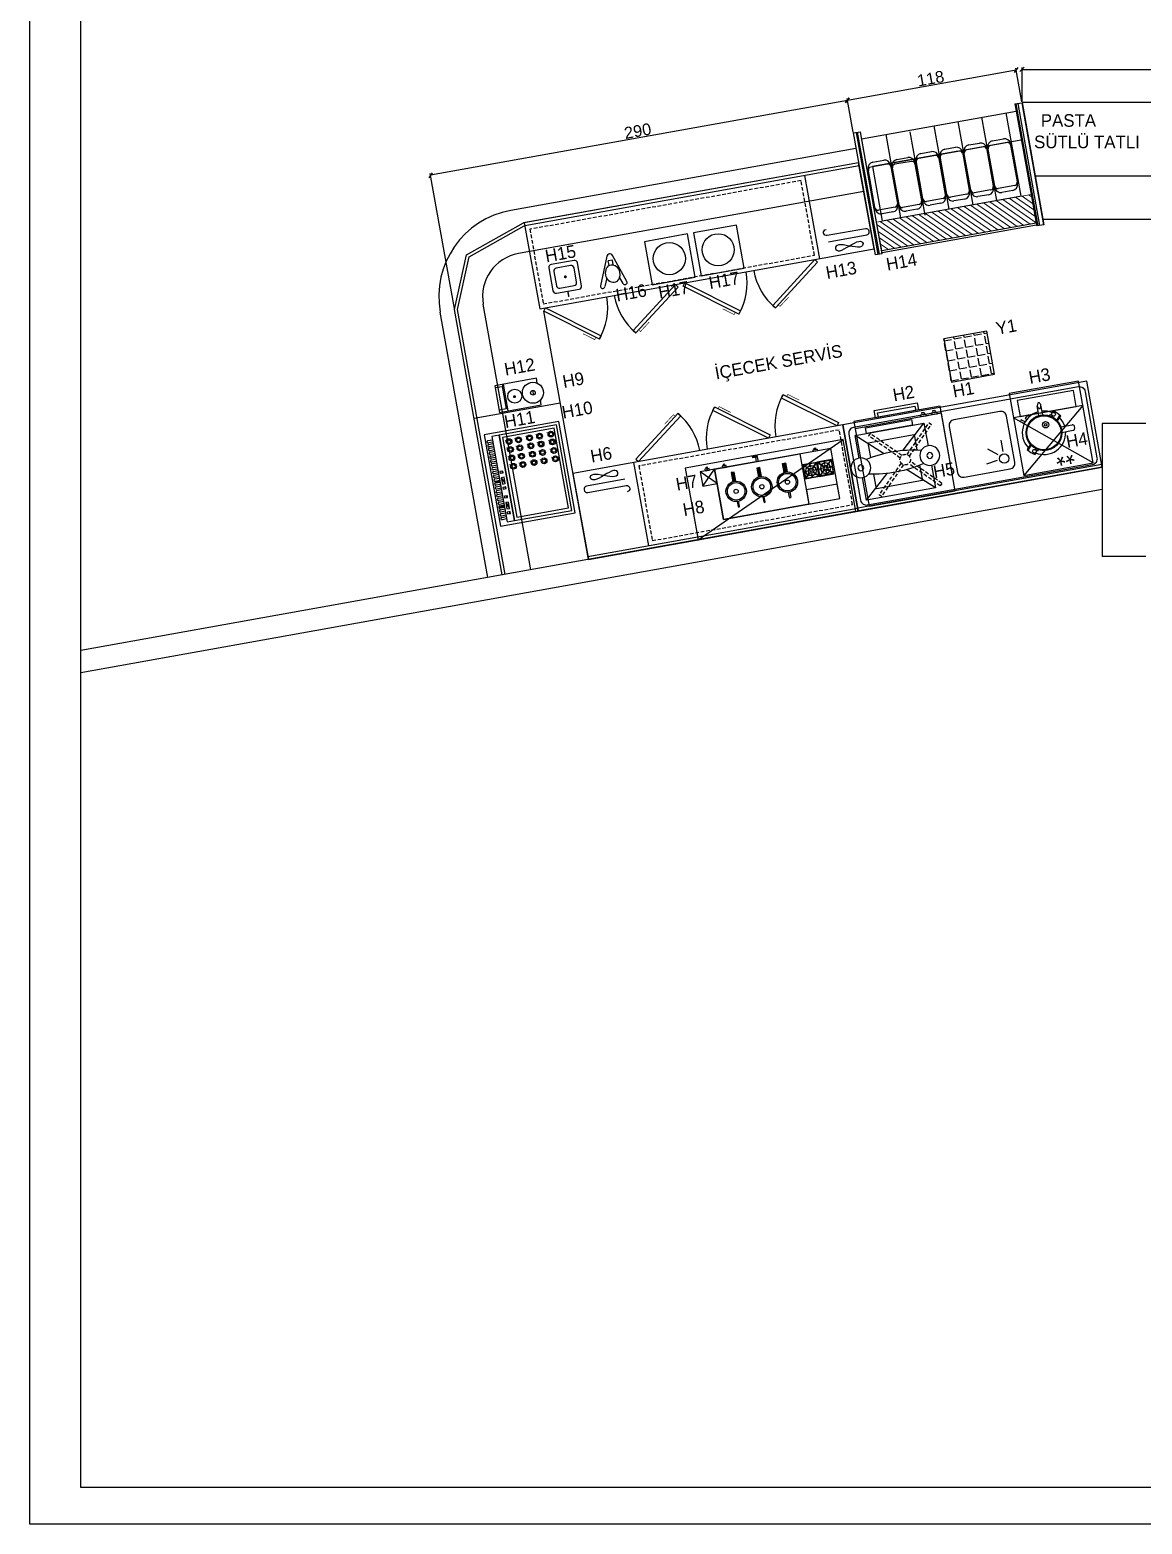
# Model space of a CAD drawing. Header units: millimetres. Extents: x 63882 to 85892, y -58394 to -53173.
# Drawn here: x 63882 to 64644, y -56094 to -55069 of the extents above; entities that cross this region are included whole.
import ezdxf
from ezdxf.enums import TextEntityAlignment as Align

# ---------------------------------------------------------------- set-up
doc = ezdxf.new("R2010")
doc.units = ezdxf.units.MM
doc.header["$LTSCALE"] = 5
doc.linetypes.add('DASHED', pattern=[0.75, 0.5, -0.25])
for name, color, linetype in [('CAM', 4, 'Continuous'), ('Kıtc-002 Çizgi', 7, 'Continuous'), ('MAK', 1, 'Continuous'), ('OLCU', 8, 'Continuous'), ('S2000-002 Çizgi', 7, 'Continuous'), ('S2000-025 Antet', 7, 'Continuous')]:
    doc.layers.add(name, color=color, linetype=linetype)
doc.layers.add('t_makine', color=177, linetype='Continuous', lineweight=18)
doc.styles.get("Standard").update_dxf_attribs({"font": 'arial.ttf'})
doc.styles.add('TAKSİM', font='GOTHIC.TTF', dxfattribs={"height": 20})
doc.dimstyles.new('OLCU50', dxfattribs={"dimtxt": 8, "dimasz": 3, "dimexe": 1.25, "dimexo": 0.625, "dimtad": 1, "dimdec": 0, "dimtxsty": 'Standard', "dimblk": 'OBLIQUE', "dimcen": 2.5, "dimclrd": 256, "dimclre": 251, "dimclrt": 25, "dimadec": 0, "dimazin": 0, "dimtfac": 1, "dimtdec": 0, "dimtmove": 0, "dimatfit": 3, "dimldrblk": 'OBLIQUE', "dimfxl": 1, "dimarcsym": 0})

# ---------------------------------------------------------------- blocks, each defined once
blk = doc.blocks.new('A$C521B02A0')
at = {"layer": 'S2000-002 Çizgi'}
blk.add_line((6.6, 10), (10.6, 10), dxfattribs=at)
for points in [[(0, 64), (0, 10), (60, 10), (60, 64)], [(0, 64), (0, 5), (60, 5), (60, 64)], [(3, 10), (6.6, 10), (6.6, 8.5), (3, 8.5)], [(4, 8.5), (5.4, 8.5), (5.4, 7.1), (4, 7.1)], [(10.6, 10), (14.3, 10), (14.3, 8.5), (10.6, 8.5)], [(11.6, 8.5), (13.1, 8.5), (13.1, 7.1), (11.6, 7.1)], [(45, 0), (15, 0), (15, 5), (45, 5)], [(43, 2), (17, 2), (17, 5), (43, 5)]]:
    blk.add_lwpolyline(points, close=True, dxfattribs=at)
at = {"layer": 'S2000-002 Çizgi', "linetype": 'DASHED'}
for points in [[(8.1, 57.4), (9.5, 58.8)], [(8.1, 57.4), (26.8, 38.7)], [(9.5, 58.8), (28.2, 40.1)], [(31.9, 40.2), (50.5, 58.8)], [(33.3, 38.8), (51.9, 57.4)], [(50.5, 58.8), (51.9, 57.4)], [(26.7, 35.1), (8.1, 16.4)], [(28.1, 33.6), (9.5, 15)], [(31.8, 33.7), (50.5, 15)], [(33.2, 35.2), (51.9, 16.4)], [(9.5, 15), (8.1, 16.4)], [(50.5, 15), (51.9, 16.4)]]:
    blk.add_lwpolyline(points, dxfattribs=at)
blk.add_circle((30, 36.9), 3.63, dxfattribs=at)
blk = doc.blocks.new('A$C284A1887')
at = {"layer": 'S2000-002 Çizgi'}
blk.add_line((0, 2), (188, 2), dxfattribs=at)
for points in [[(78.2, 87.8), (44.1, 62), (45.6, 60), (79.7, 85.8)], [(103.6, 87.7), (137.8, 62.1), (136.2, 60), (102, 85.6)], [(151.3, 87.7), (185.5, 62.1), (184, 60), (149.8, 85.6)], [(0, 60), (0, 0), (188, 0), (188, 60)], [(13.9, 57), (15.3, 56.8), (17, 56.3), (18.9, 55.7), (20.8, 55), (22.8, 54.2), (24.6, 53.6), (26.3, 53.1), (27.8, 53), (28.9, 53.1), (29.8, 53.6), (30.3, 54.2), (30.4, 55), (30.3, 55.7), (29.8, 56.3), (28.9, 56.8), (27.8, 57), (26.3, 56.8), (24.6, 56.3), (22.8, 55.7), (20.8, 55), (18.9, 54.2), (17, 53.6), (15.3, 53.1), (13.9, 53), (12.7, 53.1), (11.9, 53.6), (11.4, 54.2), (11.2, 55), (11.4, 55.7), (11.9, 56.3), (12.7, 56.8)]]:
    blk.add_lwpolyline(points, close=True, dxfattribs=at)
at = {"layer": 'S2000-002 Çizgi', "const_width": 0.428}
for points in [[(75.9, 86.1), (74.9, 87.4), (69.3, 83.2), (67.9, 82.1)], [(105.8, 86), (106.8, 87.3), (112.4, 83.1), (113.9, 82)], [(153.6, 86), (154.6, 87.3), (160.2, 83.1), (161.7, 82)]]:
    blk.add_lwpolyline(points, dxfattribs=at)
at = {"layer": 'S2000-002 Çizgi'}
blk.add_lwpolyline([(42.4, 2), (42.4, 60)], dxfattribs=at)
at = {"layer": 'S2000-002 Çizgi', "linetype": 'DASHED'}
blk.add_lwpolyline([(45.4, 5), (185, 5), (185, 57), (45.4, 57)], close=True, dxfattribs=at)
at = {"layer": 'S2000-002 Çizgi'}
for points in [[(34.4, 49.7), (7.7, 49.7, 1), (7.7, 45.3)], [(7.7, 45.3), (34.4, 45.3, -1), (34.4, 41)]]:
    blk.add_lwpolyline(points, format="xyb", dxfattribs=at)
for centre, start, end in [((45.6, 60), 0, 40.5092), ((136.2, 60), 139.755, 180), ((184, 60), 139.755, 180)]:
    blk.add_arc(centre, 42.7, start, end, dxfattribs=at)
blk = doc.blocks.new('A$C3C3A6592')
at = {"layer": 'S2000-002 Çizgi'}
for points in [[(0, 57), (48.3, 16.9)], [(0, 16.9), (48.3, 57)], [(0, 16.9), (48.3, 16.9)]]:
    blk.add_lwpolyline(points, dxfattribs=at)
for points in [[(0, 0), (48.3, 0), (48.3, 57), (0, 57)], [(4.6, 5.6), (43.7, 5.6), (43.7, 16.9), (4.6, 16.9)]]:
    blk.add_lwpolyline(points, close=True, dxfattribs=at)
blk.add_text('**', height=12, dxfattribs=at).set_placement((11.9, 43))
blk = doc.blocks.new('A$C664B4501')
at = {"layer": 'S2000-002 Çizgi'}
for p, q in [((31, 6.3), (35.4, 8.2)), ((48.3, 6.3), (52.6, 8.2))]:
    blk.add_line(p, q, dxfattribs=at)
for points in [[(0, 0), (63.5, 0), (63.5, 52), (0, 52)], [(2, 10), (61.5, 10), (61.5, 50), (2, 50)], [(4, 48), (4, 12), (59.5, 12), (59.5, 48)], [(2, 5), (61.5, 5), (61.5, 10), (2, 10)], [(26.6, 6.1), (27.8, 6.1), (27.8, 8.2), (26.6, 8.2)], [(31, 6.3), (35.4, 6.3), (35.4, 8.2), (31, 8.2)], [(37.7, 6.1), (38.8, 6.1), (38.8, 8.2), (37.7, 8.2)], [(43.8, 6.1), (45, 6.1), (45, 8.2), (43.8, 8.2)], [(48.3, 6.3), (52.6, 6.3), (52.6, 8.2), (48.3, 8.2)], [(54.9, 6.1), (56.1, 6.1), (56.1, 8.2), (54.9, 8.2)]]:
    blk.add_lwpolyline(points, close=True, dxfattribs=at)
for points, const_width in [([(6.5, 43.3), (5.9, 42.4)], 0.5), ([(11.9, 43.3), (11.3, 42.4)], 0.5), ([(17.9, 43.3), (17.3, 42.4)], 0.5), ([(23.6, 43.3), (23, 42.4)], 0.5), ([(6.5, 35.4), (5.9, 34.5)], 0.5), ([(11.9, 35.4), (11.3, 34.5)], 0.5), ([(17.9, 35.4), (17.3, 34.5)], 0.5), ([(23.6, 35.4), (23, 34.5)], 0.5), ([(6.5, 28.5), (5.9, 27.6)], 0.5), ([(6.5, 20.7), (5.9, 19.8)], 0.5), ([(11.9, 28.5), (11.3, 27.6)], 0.5), ([(11.9, 20.7), (11.3, 19.8)], 0.5), ([(17.9, 28.5), (17.3, 27.6)], 0.5), ([(17.9, 20.7), (17.3, 19.8)], 0.5), ([(23.6, 28.5), (23, 27.6)], 0.5), ([(23.6, 20.7), (23, 19.8)], 0.5), ([(6.5, 14.1), (5.9, 13.2)], 0.5), ([(11.9, 14.1), (11.3, 13.2)], 0.5), ([(17.9, 14.1), (17.3, 13.2)], 0.5), ([(23.6, 14.1), (23, 13.2)], 0.5), ([(26.6, 7.5), (27.8, 7.5)], 0.5), ([(33.2, 5), (33.2, 1.5)], 1), ([(37.7, 7.5), (38.8, 7.5)], 0.5), ([(43.8, 7.5), (45, 7.5)], 0.5), ([(50.5, 5), (50.5, 1.5)], 1), ([(54.9, 7.5), (56.1, 7.5)], 0.5)]:
    blk.add_lwpolyline(points, dxfattribs=dict(at, const_width=const_width))
for points in [[(4.3, 1.8), (4.3, 5)], [(5.9, 5), (5.9, 1.8)], [(6.9, 1.8), (6.9, 5)], [(8.6, 5), (8.6, 1.8)], [(9.6, 1.8), (9.6, 5)], [(11.3, 5), (11.3, 1.8)], [(12.3, 1.8), (12.3, 5)], [(14, 5), (14, 1.8)], [(15, 1.8), (15, 5)], [(16.6, 5), (16.6, 1.8)], [(17.6, 1.8), (17.6, 5)], [(19.3, 5), (19.3, 1.8)], [(20.3, 1.8), (20.3, 5)], [(22, 5), (22, 1.8)], [(23, 1.8), (23, 5)], [(24.7, 5), (24.7, 1.8)], [(25.7, 1.8), (25.7, 5)], [(27.3, 5), (27.3, 1.8)], [(28.3, 1.8), (28.3, 5)], [(30, 5), (30, 1.8)], [(31, 1.8), (31, 5)], [(32.7, 5), (32.7, 1.8)], [(33.7, 1.8), (33.7, 5)], [(35.4, 5), (35.4, 1.8)], [(36.4, 1.8), (36.4, 5)], [(38, 5), (38, 1.8)], [(39, 1.8), (39, 5)], [(40.7, 5), (40.7, 1.8)], [(41.7, 1.8), (41.7, 5)], [(43.4, 5), (43.4, 1.8)], [(44.4, 1.8), (44.4, 5)], [(46.1, 5), (46.1, 1.8)], [(47.1, 1.8), (47.1, 5)], [(48.7, 5), (48.7, 1.8)], [(49.7, 1.8), (49.7, 5)], [(51.4, 5), (51.4, 1.8)], [(52.4, 1.8), (52.4, 5)], [(54.1, 5), (54.1, 1.8)], [(55.1, 1.8), (55.1, 5)], [(56.8, 5), (56.8, 1.8)], [(57.8, 1.8), (57.8, 5)], [(59.4, 5), (59.4, 1.8)]]:
    blk.add_lwpolyline(points, dxfattribs=at)
for centre, radius in [((7.5, 45.1), 1.98), ((7.5, 45.1), 1.24), ((13, 45.1), 1.98), ((13, 45.1), 1.24), ((18.9, 45.1), 1.98), ((18.9, 45.1), 1.24), ((24.7, 45.1), 1.98), ((24.7, 45.1), 1.24), ((7.5, 37.2), 1.98), ((7.5, 30.2), 1.98), ((7.5, 37.2), 1.24), ((7.5, 30.2), 1.24), ((13, 37.2), 1.98), ((13, 30.2), 1.98), ((13, 37.2), 1.24), ((13, 30.2), 1.24), ((18.9, 37.2), 1.98), ((18.9, 30.2), 1.98), ((18.9, 37.2), 1.24), ((18.9, 30.2), 1.24), ((24.7, 37.2), 1.98), ((24.7, 30.2), 1.98), ((24.7, 37.2), 1.24), ((24.7, 30.2), 1.24), ((7.5, 22.5), 1.98), ((7.5, 22.5), 1.24), ((13, 22.5), 1.98), ((13, 22.5), 1.24), ((18.9, 22.5), 1.98), ((18.9, 22.5), 1.24), ((24.7, 22.5), 1.98), ((24.7, 22.5), 1.24), ((7.5, 15.9), 1.98), ((7.5, 15.9), 1.24), ((13, 15.9), 1.98), ((13, 15.9), 1.24), ((18.9, 15.9), 1.98), ((18.9, 15.9), 1.24), ((24.7, 15.9), 1.98), ((24.7, 15.9), 1.24)]:
    blk.add_circle(centre, radius, dxfattribs=at)
for centre in [(5.1, 1.8), (7.8, 1.8), (10.4, 1.8), (13.1, 1.8), (15.8, 1.8), (18.5, 1.8), (21.1, 1.8), (23.8, 1.8), (26.5, 1.8), (29.2, 1.8), (31.8, 1.8), (34.5, 1.8), (37.2, 1.8), (39.9, 1.8), (42.5, 1.8), (45.2, 1.8), (47.9, 1.8), (50.6, 1.8), (53.2, 1.8), (55.9, 1.8), (58.6, 1.8)]:
    blk.add_arc(centre, 0.837, 180, 0, dxfattribs=at)
blk = doc.blocks.new('A$C0D0247C1')
at = {"layer": 'Kıtc-002 Çizgi'}
for points in [[(2, 0), (18, 0, 0.414214), (20, 2), (20, 18, 0.414214), (18, 20), (2, 20, 0.414214), (0, 18), (0, 2, 0.414214)], [(5, 3), (15, 3, 0.414214), (17, 5), (17, 15, 0.414214), (15, 17), (5, 17, 0.414214), (3, 15), (3, 5, 0.414214)]]:
    blk.add_lwpolyline(points, format="xyb", close=True, dxfattribs=at)
at = {"layer": 'Kıtc-002 Çizgi', "const_width": 1}
blk.add_lwpolyline([(9.5, 10.1, 1), (10.5, 10.1, 1)], format="xyb", close=True, dxfattribs=at)
blk.add_lwpolyline([(20, 10), (23.9, 10)], dxfattribs=at)
blk = doc.blocks.new('A$C2B7B2AEF')
at = {"layer": 'S2000-002 Çizgi'}
for p, q in [((7.9, 31.5), (5.1, 34.2)), ((8.5, 31.8), (5.6, 34.6)), ((23.4, 33.5), (25.1, 35.8)), ((24.4, 32.7), (26.1, 35)), ((26.1, 35.4), (25.6, 35.8)), ((25.7, 31.4), (26.7, 32.2)), ((1.5, 29.6), (1.2, 29.9)), ((2.5, 30.7), (1.5, 29.6)), ((4.4, 29.1), (3.4, 27.8)), ((4, 27.2), (3.4, 27.8)), ((27.1, 22.6), (33.7, 22.6)), ((27.6, 28.9), (28.7, 29.7)), ((21.2, 10.7), (24.1, 8)), ((21.8, 11.1), (24.6, 8.4)), ((25.3, 13.5), (26.3, 14.8)), ((25.6, 15.4), (26.3, 14.8)), ((27.1, 20), (33.7, 20)), ((27.2, 11.9), (28.1, 13)), ((28.1, 13), (28.5, 12.6)), ((12.9, 9.1), (12.9, 1.3)), ((14.2, 0), (15.5, 0)), ((16.8, 9.1), (16.8, 1.3))]:
    blk.add_line(p, q, dxfattribs=at)
for centre, radius in [((3.5, 30), 1.28), ((14.8, 21.3), 12.3), ((14.8, 21.3), 11.7), ((20, 19.2), 2.18), ((20, 19.2), 0.896), ((26.1, 12.6), 1.28)]:
    blk.add_circle(centre, radius, dxfattribs=at)
for centre, radius, start, end in [((14.8, 21.3), 16.2, 124.8183, 147.6606), ((14.8, 21.3), 14.9, 4.9348, 123.8208), ((25.4, 35.6), 0.32, 52.57, 142.57), ((25.9, 35.2), 0.32, 322.57, 52.57), ((14.8, 21.3), 16.2, 31.2104, 42.5747), ((14.8, 21.3), 14.9, 146.7276, 262.5863), ((32.3, 21.3), 0.64, 129.4184, 230.5816), ((34.2, 19), 3.62, 98.2247, 129.4184), ((34.2, 23.6), 3.62, 230.5816, 261.7753), ((33.2, 19), 3.62, 50.5816, 81.7753), ((33.2, 23.6), 3.62, 278.2247, 309.4184), ((35.1, 21.3), 0.64, 309.4184, 50.5816), ((14.8, 21.3), 16.2, 304.8183, 327.6606), ((14.8, 21.3), 14.9, 326.7276, 355.0652), ((14.2, 1.3), 1.28, 180, 270), ((15.5, 1.3), 1.28, 270, 0), ((14.8, 21.3), 14.9, 277.4137, 303.8208)]:
    blk.add_arc(centre, radius, start, end, dxfattribs=at)
blk = doc.blocks.new('A$C7D36761A')
at = {"layer": 'S2000-002 Çizgi'}
for points in [[(2.8, 21.4), (4.5, 16.8, 0.691141)], [(0, 20.5), (6.6, 1.2, 0.691141), (10.4, 1.1), (18.3, 20.3)]]:
    blk.add_lwpolyline(points, format="xyb", dxfattribs=at)
for points in [[(13.1, 15.7), (15.5, 21.4)], [(7.1, 7.7), (7.1, 4.4)], [(7.1, 4.4), (10.1, 4.4)], [(10.1, 7.7), (10.1, 4.4)]]:
    blk.add_lwpolyline(points, dxfattribs=at)
for centre, start, end in [((1.4, 21), 18.9768, 198.9768), ((16.9, 20.9), 337.5765, 157.5765)]:
    blk.add_arc(centre, 1.5, start, end, dxfattribs=at)
blk.add_ellipse((8.6, 13.6), major_axis=(0, -6.18), ratio=0.781319, dxfattribs=at)
blk = doc.blocks.new('A$C1C4536AD')
at = {"layer": 'S2000-002 Çizgi'}
for points in [[(0, 29), (0, 0), (18.5, 0)], [(3.4, 29), (0, 29), (0, 26.8)], [(7.8, 24.8), (10.9, 24.9)], [(18.5, 26.9), (18.5, 29), (15.2, 29)], [(18.5, 0), (18.5, 29)], [(0, 5.8), (18.5, 5.8)], [(1.3, 0), (1.3, 4.8), (17, 4.8), (17, 0)]]:
    blk.add_lwpolyline(points, dxfattribs=at)
at = {"layer": 'S2000-002 Çizgi', "const_width": 1}
blk.add_lwpolyline([(9.2, 12, 1), (10.2, 12, 1)], format="xyb", close=True, dxfattribs=at)
at = {"layer": 'S2000-002 Çizgi'}
blk.add_lwpolyline([(0.3, 5.2), (1.3, 5.2), (1.3, 5.8), (0.3, 5.8)], close=True, dxfattribs=at)
for centre, radius in [((9.3, 24.9), 7.2), ((9.3, 24.9), 1.6), ((9.4, 12.2), 4.82)]:
    blk.add_circle(centre, radius, dxfattribs=at)
blk = doc.blocks.new('A$C0A5F233F')
at = {"layer": 'S2000-002 Çizgi'}
blk.add_lwpolyline([(0, 29.5), (5.3, 0), (34.8, 5.3), (29.5, 34.8), (0, 29.5)], dxfattribs=at)
blk.add_circle((17, 17.9), 11, dxfattribs=at)
blk = doc.blocks.new('A$C451D4DAD')
at = {"layer": 'S2000-002 Çizgi', "extrusion": (0, 0, -1)}
for p, q in [((6.8, 49), (54.8, 49)), ((6.8, 49), (24.1, 33.2)), ((6.8, 33.3), (6.8, 49)), ((14.8, 42.5), (46.8, 42.5)), ((14.8, 31.8), (14.8, 42.5)), ((54.8, 49), (37.7, 33.4)), ((46.8, 42.5), (46.8, 32.3)), ((54.8, 49), (54.8, 33.3)), ((14.8, 10.5), (14.8, 21.2)), ((46.8, 20.7), (46.8, 10.5)), ((24.1, 19.8), (6.8, 4)), ((6.8, 4), (6.8, 19.7)), ((46.8, 10.5), (14.8, 10.5)), ((37.7, 19.6), (54.8, 4)), ((54.8, 19.7), (54.8, 4)), ((54.8, 4), (6.8, 4)), ((14.8, 4), (46.8, 4)), ((14.8, 0), (14.8, 4)), ((46.8, 0), (14.8, 0)), ((46.8, 4), (46.8, 0))]:
    blk.add_line(p, q, dxfattribs=at)
for centre, radius in [((-6.8, 26.5), 6.8), ((-54.8, 26.5), 6.8), ((-6.8, 26.5), 2), ((-54.8, 26.5), 2)]:
    blk.add_circle(centre, radius, dxfattribs=at)
for centre, start, end in [((-32.1, -51.4), 76.1597, 102.3998), ((-32.1, 104.4), 257.6002, 283.8403)]:
    blk.add_arc(centre, 85, start, end, dxfattribs=at)
blk = doc.blocks.new('A$C2B3414BB')
at = {"layer": 'OLCU'}
for p, q in [((0, 4), (0, 11.6)), ((3, 13.6), (3, 2)), ((4, 15.6), (32, 15.6)), ((33, 13.6), (33, 2)), ((36, 11.6), (36, 4)), ((32, 0), (4, 0))]:
    blk.add_line(p, q, dxfattribs=at)
for centre, radius, start, end in [((4, 11.6), 4, 90, 180), ((5, 13.6), 2, 90, 180), ((31, 13.6), 2, 0, 90), ((32, 11.6), 4, 0, 90), ((4, 4), 4, 180, 270), ((5, 2), 2, 180, 270), ((31, 2), 2, 270, 0), ((32, 4), 4, 270, 0)]:
    blk.add_arc(centre, radius, start, end, dxfattribs=at)
blk = doc.blocks.new('A$C0F906DE9')
at = {"layer": 't_makine'}
h = blk.add_hatch(dxfattribs=at)
h.set_pattern_fill('ANSI31', color=0, angle=450, style=0)
h.set_pattern_definition([(135, (9778.302, -38781.8862), (-2.24506403, -2.24506403), [])])
h.paths.add_polyline_path([(112.6, 22), (112.6, 2), (5, 2), (5, 22)])
at = {"color": 0}
for p, q in [((0, 85), (0, 0)), ((113.6, 0), (113.6, 85)), ((117.6, 85), (117.6, 0)), ((117.6, 85), (117.6, 69)), ((117.6, 0), (117.6, 82)), ((22, 22), (22, 80)), ((38.6, 20.9), (38.6, 78.9)), ((55.5, 22), (55.5, 80)), ((72.2, 22), (72.2, 80)), ((88.8, 22), (88.8, 80)), ((105.8, 22), (105.8, 80)), ((105.8, 22), (105.8, 80))]:
    blk.add_line(p, q, dxfattribs=at)
at = {"layer": 'CAM', "color": 0}
for p, q in [((3, 0), (3, 85)), ((5, 0), (5, 85)), ((112.6, 85), (112.6, 0)), ((114.6, 85), (114.6, 0)), ((112.6, 2), (5, 2))]:
    blk.add_line(p, q, dxfattribs=at)
at = {"layer": 'MAK', "color": 0}
for p, q in [((0, 85), (5, 85)), ((0, 85), (0, 0)), ((2, 85), (2, 0)), ((112.6, 85), (117.6, 85)), ((117.6, 82), (117.6, 0)), ((5, 80), (112.6, 80)), ((8.9, 60), (113.6, 60)), ((5, 0), (0, 0)), ((112.6, 0.5), (5, 0.5)), ((117.6, 0), (112.6, 0))]:
    blk.add_line(p, q, dxfattribs=at)
at = {"layer": 'OLCU', "color": 0}
for p, q in [((5, 0), (5, 82)), ((68.7, 60), (8.9, 60)), ((8.9, 60), (8.9, 22)), ((104.7, 22), (8.9, 22))]:
    blk.add_line(p, q, dxfattribs=at)
at = {"layer": 't_makine', "color": 0, "extrusion": (5.76607e-07, 1.9077e-12, 1)}
blk.add_line((69.4, 22), (7.3, 22), dxfattribs=at)
at = {"layer": 't_makine', "color": 0}
blk.add_lwpolyline([(112.6, 22), (112.6, 2), (5, 2), (5, 22)], close=True, dxfattribs=at)
at = {"color": 0, "rotation": 270.0000000045857}
for p in [(5.7, 62.9), (22.3, 61.8), (39.1, 62.9), (55.8, 62.9), (72.5, 62.9), (89.1, 62.9)]:
    blk.add_blockref('A$C2B3414BB', p, dxfattribs=at)
blk = doc.blocks.new('A$C08847F1B')
at = {"layer": 'S2000-002 Çizgi'}
blk.add_lwpolyline([(0, 30.6), (30.6, 30.6), (30.6, 0), (0, 0), (0, 30.6)], dxfattribs=at)
blk.add_lwpolyline([(15.5, 29.5), (15.5, 23.4, -0.414214), (15.3, 23.2), (15.2, 23.2, -0.414214), (15, 23.4), (15, 29.5), (2.7, 29.5, 0.668179), (2.3, 28.6), (10.8, 20.1, -0.810443), (10.4, 19.8), (1.6, 28.6, 0.668179), (1, 28.4), (1, 15.5), (7.1, 15.5, -0.414214), (7.3, 15.3), (7.3, 15.2, -0.414214), (7.1, 15), (1, 15), (1, 2.7, 0.668179), (1.9, 2.3), (10.4, 10.8, -0.810443), (10.8, 10.4), (2, 1.6, 0.668179), (2.2, 1), (15, 1), (15, 7.1, -0.414214), (15.2, 7.3), (15.3, 7.3, -0.414214), (15.5, 7.1), (15.5, 1), (27.9, 1, 0.668179), (28.3, 1.9), (19.8, 10.4, -0.810443), (20.2, 10.8), (29, 2, 0.668179), (29.5, 2.2), (29.5, 15), (23.4, 15, -0.414214), (23.2, 15.2), (23.2, 15.3, -0.414214), (23.4, 15.5), (29.5, 15.5), (29.5, 28.4, 0.668179), (29, 28.6), (20.2, 19.8, -0.810443), (19.8, 20.1), (28.3, 28.6, 0.668179), (27.9, 29.5)], format="xyb", close=True, dxfattribs=at)
for radius in [10.8, 5.66, 2.6]:
    blk.add_circle((15.3, 15.8), radius, dxfattribs=at)
blk = doc.blocks.new('A$C0AAB4699')
at = {"layer": 'S2000-002 Çizgi'}
for points in [[(34.4, 14.8, -0.072213), (32.4, 14.8), (32.4, 8.5), (34.4, 8.5)], [(50.2, 8.5), (52.3, 8.5), (52.3, 14.8, -0.072213), (50.2, 14.8)], [(68.1, 8.5), (70.1, 8.5), (70.1, 14.8, -0.072213), (68.1, 14.8)]]:
    blk.add_hatch(color=256, dxfattribs=at).paths.add_polyline_path(points)
for p, q in [((81, 14.2), (91, 4.2)), ((91, 14.2), (81, 4.2))]:
    blk.add_line(p, q, dxfattribs=at)
for points in [[(0, 4.2), (81, 4.2), (81, 39.2), (0, 39.2)], [(0, 29.2), (21.5, 29.2), (21.5, 39.2), (0, 39.2)], [(81, 4.2), (21.5, 4.2), (21.5, 39.2), (81, 39.2)], [(81, 4.2), (91, 4.2), (91, 14.2), (81, 14.2)], [(9.3, 4.2), (12.2, 4.2), (12.2, 3), (9.3, 3)], [(10.2, 3), (11.3, 3), (11.3, 1.9), (10.2, 1.9)], [(53.8, 0.2), (51.2, 0.4), (51.2, 1), (53.8, 1.2)], [(75.5, 4.2), (72.6, 4.2), (72.6, 3), (75.5, 3)], [(74.7, 3), (73.5, 3), (73.5, 1.9), (74.7, 1.9)], [(87.5, 4.2), (84.5, 4.2), (84.5, 3), (87.5, 3)], [(86.6, 3), (85.4, 3), (85.4, 1.9), (86.6, 1.9)]]:
    blk.add_lwpolyline(points, close=True, dxfattribs=at)
for points in [[(32.9, 28.7), (32.9, 32.2)], [(33.8, 32.2), (33.8, 28.7)], [(50.8, 32.2), (50.8, 28.7)], [(51.7, 28.7), (51.7, 32.2)], [(68.7, 32.2), (68.7, 28.7)], [(69.6, 28.7), (69.6, 32.2)], [(34.4, 14.8), (34.4, 8.5), (32.4, 8.5), (32.4, 14.8)], [(50.2, 14.8), (50.2, 8.5), (52.3, 8.5), (52.3, 14.8)], [(68.1, 14.8), (68.1, 8.5), (70.1, 8.5), (70.1, 14.8)], [(51.8, 0), (50.7, 0), (50.7, 4.2)], [(51.8, 4.2), (51.8, 1.1)], [(51.8, 0.4), (51.8, 0)]]:
    blk.add_lwpolyline(points, dxfattribs=at)
for centre, radius in [((33.4, 21.7), 7), ((33.4, 21.7), 6), ((33.4, 21.7), 1.45), ((51.2, 21.7), 7), ((51.2, 21.7), 6), ((51.2, 21.7), 1.45), ((69.1, 21.7), 7), ((69.1, 21.7), 6), ((69.1, 21.7), 1.45)]:
    blk.add_circle(centre, radius, dxfattribs=at)
for centre in [(33.4, 32.2), (51.2, 32.2), (69.1, 32.2)]:
    blk.add_arc(centre, 0.438, 0, 180, dxfattribs=at)
at = {"layer": 'S2000-002 Çizgi', "yscale": 0.3284582400001454}
for xscale, zscale in [(-0.3284582400001454, 0.3284582400000002), (0.3284582400001454, 0.3284582400001454)]:
    blk.add_blockref('A$C08847F1B', (11, 11.7), dxfattribs=dict(at, xscale=xscale, zscale=zscale))
blk = doc.blocks.new('_Oblique')
at = {"color": 0, "linetype": 'ByBlock', "lineweight": -2}
blk.add_line((-0.5, -0.5), (0.5, 0.5), dxfattribs=at)
blk = doc.blocks.new('*D184')
at = {"color": 251, "lineweight": -2, "ltscale": 5, "transparency": 16777216}
for p, q in [((64562, -55118.3), (64562, -55094.9)), ((64762, -55118.3), (64762, -55094.9))]:
    blk.add_line(p, q, dxfattribs=at)
at = {"lineweight": -2, "ltscale": 5, "transparency": 16777216}
blk.add_line((64562, -55096.1), (64762, -55096.1), dxfattribs=at)
at = {"layer": 'Defpoints', "color": 0, "ltscale": 5, "transparency": 16777216}
for p in [(64762, -55096.1), (64562, -55118.9), (64762, -55118.9)]:
    blk.add_point(p, dxfattribs=at)
at = {"lineweight": -2, "ltscale": 5, "transparency": 16777216, "xscale": 3, "yscale": 3, "zscale": 3, "rotation": 180}
blk.add_blockref('_Oblique', (64562, -55096.1), dxfattribs=at)
at = {"lineweight": -2, "ltscale": 5, "transparency": 16777216, "xscale": 3, "yscale": 3, "zscale": 3}
blk.add_blockref('_Oblique', (64762, -55096.1), dxfattribs=at)
at = {"color": 25, "ltscale": 5, "transparency": 16777216, "insert": (64662, -55091.4), "char_height": 8, "attachment_point": 5}
blk.add_mtext('200', dxfattribs=at)
blk = doc.blocks.new('A$C0E292345')
at = {"layer": 'S2000-002 Çizgi'}
blk.add_line((233, 85.8), (0, 85.8), dxfattribs=at)
for points in [[(233, 27.8), (233, 87.8), (0, 87.8), (0, 27.8)], [(223.6, 30.8), (222.1, 31), (220.4, 31.5), (218.5, 32.1), (216.6, 32.8), (214.6, 33.6), (212.8, 34.2), (211.1, 34.7), (209.6, 34.8), (208.5, 34.7), (207.7, 34.2), (207.2, 33.6), (207, 32.8), (207.2, 32.1), (207.7, 31.5), (208.5, 31), (209.6, 30.8), (211.1, 31), (212.8, 31.5), (214.6, 32.1), (216.6, 32.8), (218.5, 33.6), (220.4, 34.2), (222.1, 34.7), (223.6, 34.8), (224.7, 34.7), (225.5, 34.2), (226, 33.6), (226.2, 32.8), (226, 32.1), (225.5, 31.5), (224.7, 31)], [(36.7, 0.2), (2.5, 25.8), (4, 27.8), (38.2, 2.2)], [(62.1, 0), (96.2, 25.8), (94.6, 27.8), (60.5, 2)], [(133.9, 0.2), (99.6, 25.8), (101.2, 27.8), (135.4, 2.2)], [(159.2, 0), (193.3, 25.8), (191.8, 27.8), (157.7, 2)]]:
    blk.add_lwpolyline(points, close=True, dxfattribs=at)
at = {"layer": 'S2000-002 Çizgi', "linetype": 'DASHED'}
blk.add_lwpolyline([(192, 82.8), (3, 82.8), (3, 30.8), (192, 30.8)], close=True, dxfattribs=at)
at = {"layer": 'S2000-002 Çizgi'}
blk.add_lwpolyline([(195, 85.8), (195, 27.8)], dxfattribs=at)
for points in [[(229.7, 42.5), (203, 42.5, -1), (203, 46.8)], [(203, 38.2), (229.7, 38.2, 1), (229.7, 42.5)]]:
    blk.add_lwpolyline(points, format="xyb", dxfattribs=at)
at = {"layer": 'S2000-002 Çizgi', "const_width": 0.428}
for points in [[(34.4, 1.8), (33.4, 0.5), (27.8, 4.7), (26.3, 5.8)], [(64.3, 1.7), (65.3, 0.4), (70.9, 4.6), (72.4, 5.7)], [(131.6, 1.8), (130.6, 0.5), (125, 4.7), (123.5, 5.8)], [(161.5, 1.7), (162.5, 0.4), (168.1, 4.6), (169.6, 5.7)]]:
    blk.add_lwpolyline(points, dxfattribs=at)
at = {"layer": 'S2000-002 Çizgi'}
for centre, start, end in [((4, 27.8), 319.755, 0), ((94.6, 27.8), 180, 220.5092), ((101.2, 27.8), 319.755, 0), ((191.8, 27.8), 180, 220.5092)]:
    blk.add_arc(centre, 42.7, start, end, dxfattribs=at)
blk = doc.blocks.new('*D196')
at = {"lineweight": -2, "ltscale": 5, "transparency": 16777216}
blk.add_line((64558, -55096.6), (64442.2, -55117.4), dxfattribs=at)
at = {"color": 251, "lineweight": -2, "ltscale": 5, "transparency": 16777216}
for p, q in [((64561.9, -55118.3), (64557.7, -55095.4)), ((64446.1, -55139.1), (64442, -55116.2))]:
    blk.add_line(p, q, dxfattribs=at)
at = {"layer": 'Defpoints', "color": 0, "ltscale": 5, "transparency": 16777216}
for p in [(64442.2, -55117.4), (64562, -55118.9), (64446.2, -55139.7)]:
    blk.add_point(p, dxfattribs=at)
at = {"lineweight": -2, "ltscale": 5, "transparency": 16777216, "xscale": 3, "yscale": 3, "zscale": 3}
for p, rotation in [((64558, -55096.6), 10.17551084302995), ((64442.2, -55117.4), 190.17551084303)]:
    blk.add_blockref('_Oblique', p, dxfattribs=dict(at, rotation=rotation))
at = {"color": 25, "ltscale": 5, "transparency": 16777216, "insert": (64499.3, -55102.4), "char_height": 8, "attachment_point": 5, "rotation": 10.1755}
blk.add_mtext('118', dxfattribs=at)
blk = doc.blocks.new('*D197')
at = {"lineweight": -2, "ltscale": 5, "transparency": 16777216}
blk.add_line((64442.2, -55117.4), (64156.3, -55168.7), dxfattribs=at)
at = {"color": 251, "lineweight": -2, "ltscale": 5, "transparency": 16777216}
for p, q in [((64446.1, -55139.1), (64442, -55116.2)), ((64172.7, -55260.1), (64156.1, -55167.5))]:
    blk.add_line(p, q, dxfattribs=at)
at = {"layer": 'Defpoints', "color": 0, "ltscale": 5, "transparency": 16777216}
for p in [(64446.2, -55139.7), (64156.3, -55168.7), (64172.8, -55260.7)]:
    blk.add_point(p, dxfattribs=at)
at = {"lineweight": -2, "ltscale": 5, "transparency": 16777216, "xscale": 3, "yscale": 3, "zscale": 3}
for p, rotation in [((64442.2, -55117.4), 10.17551084302995), ((64156.3, -55168.7), 190.17551084303)]:
    blk.add_blockref('_Oblique', p, dxfattribs=dict(at, rotation=rotation))
at = {"color": 25, "ltscale": 5, "transparency": 16777216, "insert": (64298.4, -55138.4), "char_height": 8, "attachment_point": 5, "rotation": 10.1755}
blk.add_mtext('290', dxfattribs=at)

msp = doc.modelspace()

# ---------------------------------------------------------------- hatches: boundary and pattern name
h = msp.add_hatch()
h.set_pattern_fill('ANGLE', color=256, angle=10.1755)
h.set_pattern_definition([(10.175511, (-8214.343, -16394.825), (-1.2339985, 6.8751344), [5.08, -1.905]), (100.175511, (-8214.343, -16394.825), (-6.8751344, -1.2339985), [5.08, -1.905])])
h.paths.add_polyline_path([(64543.1, -55305.2), (64537.8, -55275.7), (64508.3, -55281), (64513.6, -55310.5)])

# ---------------------------------------------------------------- linework, layer by layer
for p, q in [((64762, -55118.9), (64562, -55118.9)), ((64448.1, -55150.3), (64211.4, -55192.8)), ((64449.9, -55160.2), (64220.1, -55201.4)), ((64571, -55169.1), (65062, -55169.1)), ((64453.4, -55179.9), (64216.7, -55222.3)), ((64181, -55223.3), (64220.1, -55201.4)), ((64182.8, -55224.6), (64220.5, -55203.5)), ((64576.3, -55198.9), (64762, -55198.9)), ((64172.8, -55260.7), (64181, -55223.3)), ((64174.9, -55260.7), (64182.8, -55224.6)), ((64195.7, -55444.6), (64163, -55262.5)), ((64205.5, -55442.8), (64172.8, -55260.7)), ((64207.5, -55442.4), (64174.9, -55260.7)), ((64225.2, -55439.3), (64192.5, -55257.2)), ((64264.6, -55432.2), (64234, -55262)), ((64245.3, -55324.9), (64186.3, -55335.5)), ((64646.9, -55338.9), (64616.9, -55338.9)), ((64616.9, -55338.9), (64616.9, -55430.1)), ((64339.9, -55418.7), (64439.3, -55350)), ((64616.9, -55368.9), (63916.6, -55494.7)), ((64616.9, -55384.2), (63916.6, -55509.9)), ((64646.9, -55430.1), (64616.9, -55430.1))]:
    msp.add_line(p, q)
for points in [[(63916.6, -53202.3), (67906.4, -53202.3), (67906.4, -56068.6), (63916.6, -56068.6)], [(64513.6, -55310.5), (64543.1, -55305.2), (64537.8, -55275.7), (64508.3, -55281)], [(64339.9, -55418.7), (64448.1, -55399.2), (64439.3, -55350), (64331, -55369.5)]]:
    msp.add_lwpolyline(points, close=True)
at = {"ltscale": 5}
msp.add_lwpolyline([(64562, -55118.9), (64576.3, -55198.9), (64762, -55198.9), (64762, -55118.9)], close=True, dxfattribs=at)
for radius in [60, 30]:
    msp.add_arc((64222, -55251.9), radius, 100.1755, 190.1755)
at = {"layer": 'S2000-002 Çizgi'}
for p, q in [((64545.5, -55360.4), (64538.6, -55356.5)), ((64549.1, -55358.1), (64547.7, -55350.3)), ((64545, -55364.4), (64537.5, -55366.8))]:
    msp.add_line(p, q, dxfattribs=at)
for points in [[(64606.3, -55309.9), (64439, -55339.9), (64449.6, -55399), (64616.9, -55368.9)], [(64616.6, -55367), (64449.3, -55397), (64449.6, -55399), (64616.9, -55368.9)]]:
    msp.add_lwpolyline(points, close=True, dxfattribs=at)
for points in [[(64600.8, -55313.9), (64446.4, -55341.6, 0.414214), (64443.2, -55346.3), (64451.3, -55391.6, 0.414214), (64456, -55394.8), (64610.4, -55367.1, 0.414214), (64613.6, -55362.4), (64605.5, -55317.2, 0.414214)], [(64546.7, -55330.8), (64515.2, -55336.4, 0.414214), (64512, -55341), (64517.7, -55372.5, 0.414214), (64522.3, -55375.8), (64553.8, -55370.1, 0.414214), (64557, -55365.5), (64551.4, -55334, 0.414214)]]:
    msp.add_lwpolyline(points, format="xyb", close=True, dxfattribs=at)
msp.add_circle((64549.8, -55363), 3.19, dxfattribs=at)
at = {"layer": 'S2000-025 Antet'}
msp.add_lwpolyline([(63881.6, -53173.3), (67916.4, -53173.3), (67916.4, -56093.6), (63881.6, -56093.6)], close=True, dxfattribs=at)

# ---------------------------------------------------------------- block references
at = {"ltscale": 5}
for name, p, rotation in [('A$C0F906DE9', (64461.2, -55223.4), 10.17551084304318), ('A$C0E292345', (64236.1, -55287.8), 10.17551084306458)]:
    msp.add_blockref(name, p, dxfattribs=dict(at, rotation=rotation))
for p in [(64336.6, -55237.7), (64303.1, -55243.8)]:
    msp.add_blockref('A$C0A5F233F', p)
at = {"rotation": 10.17551084304318}
msp.add_blockref('A$C284A1887', (64264.6, -55432.2), dxfattribs=at)
at = {"layer": 'S2000-002 Çizgi'}
for name, p, rotation in [('A$C7D36761A', (64287.3, -55221.3), 190.1755108430367), ('A$C0D0247C1', (64237.1, -55230.3), 280.1755108430366), ('A$C1C4536AD', (64200.4, -55313.1), 280.1755108430432), ('A$C3C3A6592', (64600.7, -55309.9), 190.1755108428759), ('A$C521B02A0', (64504.9, -55322.1), 190.1755108430317), ('A$C2B7B2AEF', (64600.6, -55356.1), 100.1755108430308), ('A$C664B4501', (64193.2, -55346.8), 280.1755108430432), ('A$C451D4DAD', (64500.7, -55333.6), 190.1755108430301), ('A$C0AAB4699', (64430.1, -55351.9), 190.1755108430432)]:
    msp.add_blockref(name, p, dxfattribs=dict(at, rotation=rotation))

# ---------------------------------------------------------------- texts
at = {"style": 'TAKSİM'}
for s, p in [('PASTA', (64593.8, -55135.5)), ('SÜTLÜ TATLI', (64606.5, -55150.2))]:
    msp.add_text(s, height=8.64, dxfattribs=at).set_placement(p, align=Align.CENTER)
for s, p in [('H15', (64246.2, -55226.7)), ('H14', (64480.1, -55232.3)), ('H17', (64358.4, -55245)), ('H13', (64438.7, -55238)), ('H16', (64294.7, -55253.5)), ('H17', (64323.8, -55251.5)), ('Y1', (64551.9, -55276.9)), ('İÇECEK SERVİS', (64395.8, -55301)), ('H12', (64218.2, -55304.3)), ('H9', (64255, -55313.3)), ('H3', (64574.7, -55310.5)), ('H2', (64481.5, -55322.5)), ('H1', (64522.5, -55319.9)), ('H10', (64257.7, -55333.8)), ('H11', (64218.2, -55340.3)), ('H4', (64600.3, -55354.5)), ('H6', (64274.1, -55364.5)), ('H5', (64509.2, -55375.2)), ('H7', (64332.7, -55383.7)), ('H8', (64337.5, -55401.2))]:
    msp.add_text(s, height=8.64, rotation=10.1755, dxfattribs=at).set_placement(p, align=Align.CENTER)

# ---------------------------------------------------------------- dimensions: what is measured, and where the dimension line sits
at = {"ltscale": 5}
dim = msp.add_linear_dim(base=(64762, -55096.1), p1=(64562, -55118.9), p2=(64762, -55118.9), dimstyle='OLCU50', dxfattribs=at)
dim.commit()
dim.dimension.update_dxf_attribs({"geometry": '*D184', "text_midpoint": (64662, -55091.4)})
dim = msp.add_aligned_dim(p1=(64562, -55118.9), p2=(64446.2, -55139.7), distance=-22.7, dimstyle='OLCU50', dxfattribs=at)
dim.commit()
dim.dimension.update_dxf_attribs({"geometry": '*D196', "text_midpoint": (64499.3, -55102.4)})
dim = msp.add_linear_dim(base=(64156.3, -55168.7), p1=(64446.2, -55139.7), p2=(64172.8, -55260.7), angle=10.1755, dimstyle='OLCU50', override={"dimtmove": 1}, dxfattribs=at)
dim.commit()
dim.dimension.update_dxf_attribs({"geometry": '*D197', "text_midpoint": (64298.4, -55138.4)})

doc.saveas('drawing.dxf')
